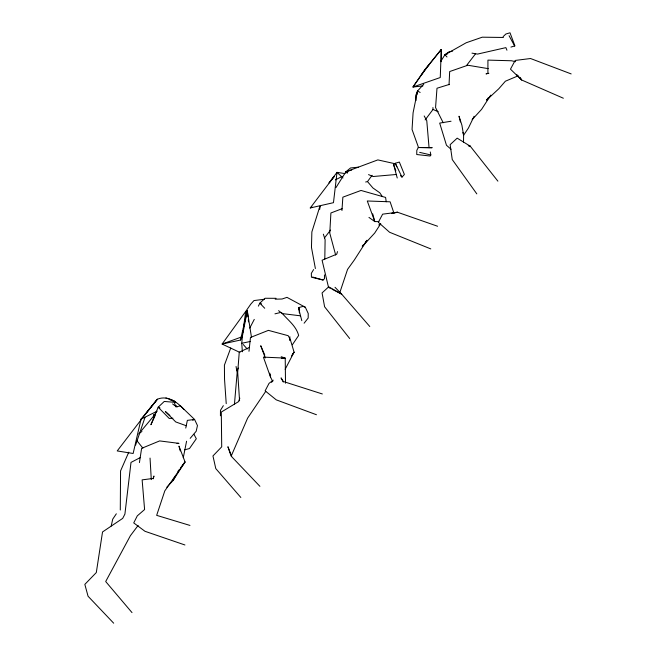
<?xml version="1.0" encoding="UTF-8"?>
<svg xmlns="http://www.w3.org/2000/svg" width="656" height="656" viewBox="0 0 656 656"><rect width="100%" height="100%" fill="white"/><g stroke="black" fill="none" stroke-linecap="round" stroke-linejoin="round"><path stroke-width="0.98" d="M220.432 415.814L220.465 410.344L223.343 405.67M120.286 510.015L120.565 470.893L128.765 452.205M270.543 375.043L270.518 377.093L272.765 381.513M463.505 142.278L463.612 135.226L461.898 125.173L459.02 116.235L460.397 121.934M324.802 258.972L325.114 239.653L323.342 234.176M153.471 417.347L153.537 414.477M417.38 94.062L417.503 91.045L423.76 84.189M319.767 209.248L319.915 206.279L311.862 231.929L311.469 247.41L315.38 268.558M289.69 340.521L289.911 336.774M341.948 210.519L342.858 197.177L361.021 190.453L385.605 197.431L386.204 201.794M242.376 351.772L241.736 343.277L242.548 334.683M234.413 404.604L237.152 372.715L236.053 366.474M248.977 351.288L250.477 337.463L268.402 330.362L288.189 335.692L290.378 339.71L294.077 352.157L285.147 369.336M242.827 332.666L243.097 330.64M243.376 328.623L245.705 311.444L250.797 304.113L253.97 300.563L264.368 299.259M139.425 462.595L141.614 448.343L159.629 440.914L178.99 443.374L176.989 443.382M245.705 311.444L222.113 344.056L240.481 340.038L242.277 336.708L247.287 310.706L251.461 337.176M183.286 457.675L186.575 441.226M185.755 428.073L187.354 420.365L194.594 419.471L197.464 425.58L196.193 431.254L190.183 438.339M420.16 92.439L417.503 91.045L413.083 112.832L412.05 129.462L418.561 147.666M111.217 526.005L112.709 519.191L116.333 513.796M183.918 409.451C177.473 402.235 167.551 394.961 157.374 399.217L141.032 419.135L133.143 453.485L117.219 450.934L141.122 419.758M240.481 340.038L247.287 310.706L247.952 316.799M319.349 208.756L319.915 206.279M153.25 478.847L153.947 476.002L153.151 478.445L142.131 479.872L144.599 509.532L137.293 515.862L133.734 522.906L144.96 531.286L184.926 544.972M337.496 251.601L336.749 254.175L322.088 260.219L328.541 287.41L330.296 288.312M339.8 292.633L347.557 269.386L354.371 259.94L366.991 240.252L365.195 242.49M135.595 445.112L145.009 417.347M230.748 347.975L224.409 365.154L224.541 379.34L226.222 403.67M239.834 398.184L238.407 401.726L221.302 412.058L221.712 446.834L212.954 455.945L215.783 468.589L240.842 497.478M417.503 91.045L415.609 95.751L416.011 100.532M231.133 456.232L247.64 418.093L265.754 391.337M155.177 415.486L150.905 424.727L158.178 407.212L164.262 401.456L174.291 402.284L175.857 406.884M474.091 116.26L468.458 128.002L463.612 135.226L462.923 132.381M174.758 476.945L172.987 480.602L166.796 487.203M258.366 306.139L259.825 303.179L265.09 298.267L276.11 298.316M418.266 147.518L432.025 147.715L418.266 147.518L416.806 150.372L416.74 154.529L430.18 156.03L430.836 154.955L430.279 151.987M175.242 476.231L172.987 480.602L185.058 461.931L178.981 446.129L180.228 450.918M249.739 328.115L254.274 319.39M313.609 269.567L311.346 273.322L311.428 277.201L323.08 280.022L324.49 278.677L324.449 274.905M440.586 61.639L444.94 54.743L448.704 51.98L452.632 51.078M156.522 411.599L153.775 415.912L141.491 430.615M490.77 95.112L481.594 109.347L472.148 119.646M291.403 356.29L294.077 352.157L292.281 354.584M380.734 223.696L374.674 233.085L362.522 246.271M271.592 382.366L272.584 380.849M422.89 85.92L412.944 87.027L424.817 69.651L441.275 49.454L441.308 61.664M335.995 187.55L345.901 171.782L350.517 167.969L358.406 167.182M292.355 344.777L298.66 335.437C296.028 325.688 287.902 320.218 281.809 312.896M421.332 74.956L429.073 64.69M365.654 182.007L367.491 181.581L372.108 175.308M488.277 97.785L486.563 100.114L498.814 88.749L505.374 81.221L518.043 75.866M345.056 173.602L337.012 172.356L333.469 202.679L310.255 207.952L334.076 176.62M425.145 119.925L433.017 109.462L432.935 107.551M236.783 370.46L238.587 368.065M138.121 525.448L130.388 535.714L105.69 581.536L132.004 612.597M177.874 471.434L179.072 469.852M180.867 467.474L185.058 461.931L164.804 490.877L156.661 515.354L189.961 525.431M142.344 418.159L157.374 399.217L146.632 412.567M466.892 65.026L475.592 53.726M324.499 237.89L330.558 230.067M304.105 323.211L308.181 318.045L308.238 313.511L305.319 307.246L286.967 297.357L282.064 299.013L275.184 299.177M362.21 246.221L363.408 244.729M333.97 176.825L329.025 182.917L337.012 172.356L342.949 177.956M400.48 175.685L401.989 177.095L404.391 174.488L399.348 162.065L395.306 163.27L393.633 164.656L397.233 177.997M503.119 36.646L505.874 34.014L510.007 32.8L514.935 45.879L510.926 47.084M138.744 433.928L141.934 431.402M273.257 380.16L269.034 383.366L265.131 390.845L276.25 399.857L316.446 414.731M446.99 56.974L444.94 54.743L466.227 42.747L482.267 37.187L503.423 37.466M140.523 457.453L131.003 462.414L124.911 514.091L122.697 518.388L102.533 531.959L96.309 572.557L84.837 584.381L88.06 596.238L113.685 623.2M335.396 179.867L342.202 176.407M378.75 224.975L379.644 224.532M141.032 419.135L157.227 411.173M310.255 207.952L312.092 207.066M249.321 347.459L239.251 352.223L237.693 372.354L239.571 400.857M342.096 208.706L330.903 212.97L329.763 233.101L335.667 255.069M192.684 420.184L194.594 419.471L180.457 405.9L176.39 406.777L172.594 403.932M242.277 336.708L222.113 344.056L239.858 352.403M444.94 54.743L447.704 53.808M351.706 170.019L345.901 171.782L347.254 173.217M301.801 320.669L298.431 307.639L303.113 306.385L305.319 307.246M184.762 449.786L189.469 448.556L196.316 438.733L193.971 434.297M274.954 313.839L280.875 312.412M488.859 73.259L486.022 73.898L487.908 73.242L487.933 60.106L511.623 60.77L515.608 61.713M391.771 213.52L397.536 212.257L437.593 226.246M241.736 343.277L250.198 341.489M451.041 121.237L439.684 123.098L446.465 145.255L451.066 149.273M281.358 358.52L285.221 358.094L285.508 383.211M392.247 212.798L397.536 212.257L382.637 214.159L378.34 222.294L389.582 232.265L430.787 248.903M396.117 174.504L373.108 176.521L368.541 174.611M172.938 418.225L169.248 418.471L158.178 407.212L159.99 407.983M378.807 221.597L374.806 221.589L368.959 217.415M300.432 315.815L282.277 313.593L278.587 310.665M471.992 53.144L477.552 54.087L505.883 47.626L506.949 50.217M488.236 68.642L467.826 65.231L449.672 71.553L449.04 84.739L449.508 84.362L436.994 88.24L435.559 107.559L443.21 122.754M468.277 145.763L470.237 146.173L497.896 181.163M395.437 163.828L377.84 159.9L345.901 171.782L347.705 172.602M419.66 152.372L430.836 154.955M312.617 277.029L323.08 280.022M322.334 393.961L283.335 381.505L281.047 377.897L283.294 382.063M281.194 356.708L285.221 358.094L263.409 357.126L270.518 377.093L269.821 373.174M165.911 397.946L173.815 400.742M468.433 145.517L470.237 146.173L457.175 138.154L450.147 144.673L452.246 159.564L476.814 193.873M186.288 425.752L175.734 421.931L165.32 411.476L169.896 415.527M571.163 73.915L530.548 58.523L515.173 60.442L510.466 69.167L521.643 79.983L563.34 98.228M169.478 399.496L175.718 402.21L173.627 400.611M433.017 109.462L438.233 111.741M261.654 303.982L259.825 303.179L264.721 308.254M332.051 289.214L341.694 294.167L369.787 326.524M335.019 287.295L341.694 294.167L328.705 286.811L322.071 292.929L324.597 306.762L349.656 338.504M259.907 486.326L231.896 456.92L227.919 446.736L230.814 455.28M516.584 74.399L521.643 79.983L520.142 77.457M243.245 344.507L247.197 348.976M367.491 181.581L372.92 187.96L379.775 192.782L382.423 196.644M176.029 405.498L177.194 406.925M136.751 440.488L142.877 448.13M424.178 115.94L426.769 120.671L429.057 147.69M509.081 35.711L514.64 46.035M401.989 177.095L395.306 163.27L396.831 166.78M298.431 307.639L299.636 310.165M264.803 355.126L260.744 345.737L265.295 357.963M393.633 164.656L395.847 170.863M393.944 213.143L390.115 201.802L367.286 200.99L374.806 221.589L372.69 213.815M248.288 319.841L248.509 321.875M150.044 458.077L151.29 479.61M299.202 307.582L299.333 312.953M441.275 49.454L440.266 77.531L412.944 87.027L425.506 69.224L441.275 49.454"/></g></svg>
